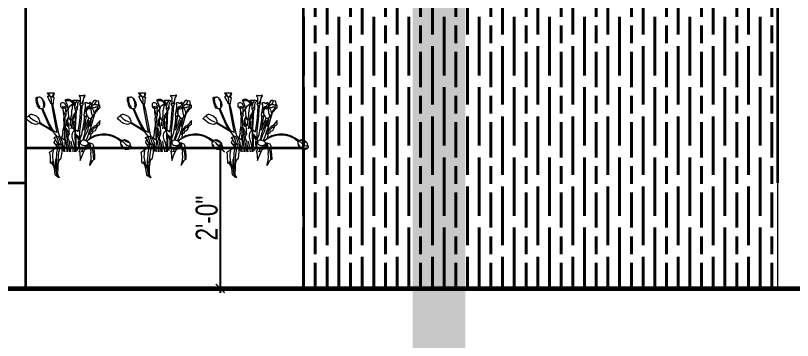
# Model space of a CAD drawing. Header units: inches. Extents: x 3365147 to 3374664, y 1380917 to 1384908.
# Drawn here: x 3370655.9 to 3370788.6, y 1381777.7 to 1381833.1 of the extents above; entities that cross this region are included whole.
import ezdxf

# ---------------------------------------------------------------- set-up
doc = ezdxf.new("R2010")
doc.units = ezdxf.units.IN
doc.header["$LTSCALE"] = 18
doc.header["$MEASUREMENT"] = 0
doc.header["$PDSIZE"] = -1
for name, color, linetype, lineweight in [('ELEVATION-00_BC', 241, 'Continuous', 60), ('ELEVATION-01_BC', 6, 'Continuous', 40), ('ELEVATION-02_BC', 5, 'Continuous', 35), ('LEVEL-00 DIM_BC', 3, 'Continuous', 9), ('PLANTER FLOWER-02_BC', 240, 'Continuous', 9), ('PLANTER FLOWER-03_BC', 191, 'Continuous', 9), ('PLANTER FLOWER-04_BC', 170, 'Continuous', 9), ('PLANTER-00_BC', 96, 'Continuous', 5), ('TEXT ARROW_BC', 4, 'Continuous', 13), ('WALL-PARAPET HATCH_BC', 4, 'Continuous', 5)]:
    doc.layers.add(name, color=color, linetype=linetype, lineweight=lineweight)
doc.styles.add('BC_ROOM _DIM', font='swisscl.ttf')
doc.dimstyles.new('BC-RD1', dxfattribs={"dimtxt": 5, "dimasz": 2, "dimexe": 4.5, "dimexo": 0, "dimgap": 0.5, "dimtad": 1, "dimzin": 3, "dimdsep": 46, "dimlunit": 4, "dimtxsty": 'BC_ROOM _DIM', "dimblk": 'ARCHTICK', "dimcen": 0, "dimdle": 1, "dimse1": 1, "dimse2": 1, "dimclrd": 252, "dimclre": 4, "dimclrt": 256, "dimadec": 0, "dimazin": 0, "dimtfac": 0.5, "dimtix": 1, "dimtofl": 0, "dimtmove": 2, "dimatfit": 3, "dimfxl": 0, "dimfrac": 1, "dimtolj": 1, "dimtzin": 1, "dimarcsym": 0})

# ---------------------------------------------------------------- blocks, each defined once
blk = doc.blocks.new('ARCHTICK')
at = {"color": 0, "const_width": 0.15}
blk.add_lwpolyline([(-0.5, -0.5), (0.5, 0.5)], dxfattribs=at)
blk = doc.blocks.new('*D1771')
at = {"layer": 'Defpoints', "color": 0, "transparency": 16777216}
for p in [(3370688.31, 1381810.55), (3370688.31, 1381786.55), (3370690.84, 1381786.55)]:
    blk.add_point(p, dxfattribs=at)
at = {"layer": 'LEVEL-00 DIM_BC', "color": 252, "lineweight": -2, "transparency": 16777216}
blk.add_line((3370690.84, 1381811.3), (3370690.84, 1381785.8), dxfattribs=at)
at = {"layer": 'LEVEL-00 DIM_BC', "color": 252, "lineweight": -2, "transparency": 16777216, "xscale": 1.5, "yscale": 1.5, "zscale": 1.5}
for p, rotation in [((3370690.84, 1381810.55), 90), ((3370690.84, 1381786.55), 270)]:
    blk.add_blockref('ARCHTICK', p, dxfattribs=dict(at, rotation=rotation))
at = {"layer": 'LEVEL-00 DIM_BC', "transparency": 16777216, "insert": (3370688.54, 1381798.55), "char_height": 3.75, "attachment_point": 5, "rotation": 90, "style": 'BC_ROOM _DIM'}
blk.add_mtext('\\A1;2\'-0"', dxfattribs=at)
blk = doc.blocks.new('_ArchTick')
at = {"color": 0, "linetype": 'ByBlock', "const_width": 0.15}
blk.add_lwpolyline([(-0.5, -0.5), (0.5, 0.5)], dxfattribs=at)
blk = doc.blocks.new('PLANTER-02_BC')
for points in [[(-7.18, 9.74), (-7.25, 9.81), (-7.4, 9.81), (-7.59, 9.86), (-7.84, 10), (-8.04, 10.26), (-8.16, 10.45), (-8.25, 10.77), (-8.36, 11.23), (-8.48, 11.71), (-8.49, 12.22), (-8.36, 12.45), (-8.27, 12.48), (-8.05, 12.45), (-7.86, 12.5), (-7.74, 12.57), (-7.66, 12.56), (-7.53, 12.49), (-7.24, 12.29), (-7.07, 12.17), (-6.99, 12.02), (-6.79, 11.59), (-6.59, 11.14), (-6.53, 10.62), (-6.67, 10.18), (-6.91, 9.91), (-6.97, 9.85), (-7.15, 9.8), (-7.25, 9.81)], [(-5.45, 12.76), (-5.52, 12.89), (-5.7, 13.09), (-5.9, 13.34), (-5.9, 13.4), (-5.88, 13.44), (-5.6, 13.44), (-4.92, 13.45), (-4.55, 13.44), (-4.44, 13.45), (-4.37, 13.41), (-4.44, 13.09), (-4.62, 12.57)], [(-4.62, 10.97), (-4.86, 10.98), (-5.04, 11.03), (-5.16, 11.22), (-5.37, 11.63), (-5.57, 12), (-5.76, 12.37), (-5.81, 12.61), (-5.8, 12.72), (-5.71, 12.75), (-5.64, 12.77), (-5.35, 12.72), (-4.93, 12.57), (-4.62, 12.46), (-4.49, 12.45), (-4.48, 12.49), (-4.52, 12.56), (-4.62, 12.57)], [(-4.49, 12.45), (-4.41, 12.38), (-4.39, 12.26), (-4.47, 12.09), (-4.52, 11.93), (-4.56, 11.5), (-4.62, 11.08), (-4.62, 10.97)], [(1.33, 12.75), (1.32, 12.7), (1.53, 12.52), (1.59, 12.36), (1.58, 11.13), (1.48, 10.98), (1.4, 10.85), (1.54, 10.62), (1.73, 10.43), (1.89, 10.5), (1.98, 10.49), (2.02, 10.55), (2.15, 10.71), (2.21, 10.83), (2.23, 11.22), (2.3, 11.76), (2.39, 12.26), (2.61, 12.6), (2.69, 12.87), (2.64, 12.95), (2.54, 12.92), (2.4, 12.82), (2.19, 12.74), (1.98, 12.76), (1.71, 12.79), (1.49, 12.81), (1.4, 12.82), (1.33, 12.75)], [(-2.12, 8.06), (-1.98, 8.01), (-1.9, 7.97), (-1.76, 8.07), (-1.7, 8.19), (-1.63, 8.44), (-1.66, 8.67), (-1.66, 8.8), (-1.7, 9.41), (-1.69, 9.89), (-1.55, 10.32), (-1.54, 10.44), (-1.68, 10.59), (-1.8, 10.76), (-1.83, 10.97), (-1.88, 11.01), (-2.05, 11.12), (-2.22, 11.18), (-2.62, 11.16), (-2.74, 11.13), (-2.88, 10.96), (-2.9, 10.75), (-2.88, 10.32), (-2.72, 10.08), (-2.47, 9.97), (-2.43, 10.04), (-2.36, 10.08), (-2.26, 10.05), (-2.08, 10), (-1.87, 10.03), (-1.82, 10.09), (-1.71, 10.18), (-1.61, 10.3), (-1.55, 10.38)], [(-1.91, 11.82), (-1.52, 11.11), (-1.29, 10.42), (-1.21, 9.67), (-1.11, 8.06), (-0.96, 7.5), (-0.74, 7.32), (-0.58, 7.53), (-0.53, 7.77), (-0.38, 8.24), (-0.36, 8.72), (-0.33, 9.42), (-0.21, 9.87), (-0.15, 10.39), (0.12, 10.83), (0.26, 10.89), (0.26, 11.08), (0.12, 11.23), (-0.15, 11.41), (-0.36, 11.58), (-0.61, 11.76), (-0.92, 11.92), (-1.26, 11.94), (-1.52, 11.94), (-1.91, 11.82), (-1.74, 11.74), (-1.49, 11.76), (-1.26, 11.78), (-0.99, 11.76), (-0.81, 11.75), (-0.44, 11.6), (-0.25, 11.5)], [(-0.15, 11.65), (0.11, 11.45), (0.19, 11.25), (0.26, 11.08), (0.26, 10.89), (0.26, 10.75), (0.28, 10.16), (0.32, 9.75), (0.44, 9.61), (0.6, 9.5), (0.72, 9.48), (0.8, 9.54), (0.95, 9.77), (0.97, 9.93), (1, 10.68), (1.05, 11.1), (1.18, 11.34), (1.4, 11.57), (1.39, 11.64), (1.17, 11.72), (0.92, 11.72), (0.73, 11.72), (0.42, 11.7), (0.09, 11.71), (-0.07, 11.69), (-0.14, 11.7), (-0.15, 11.65)], [(3.12, 8.34), (3, 8.33), (2.93, 8.19), (2.75, 8.07), (2.63, 8.07), (2.55, 8.19), (2.5, 8.3), (2.47, 8.53), (2.53, 8.85), (2.7, 9.71), (2.77, 10.22), (2.78, 10.71), (2.67, 10.92), (2.58, 11.09), (2.65, 11.18), (2.77, 11.26), (3.06, 11.26), (3.31, 11.11), (3.7, 11.13), (3.75, 11.25), (3.75, 11.34), (3.81, 11.34), (3.86, 11.29), (3.92, 11.17), (4.02, 11.1), (4.02, 10.98), (3.96, 10.89), (3.82, 10.77), (3.71, 10.61), (3.63, 10.48), (3.56, 10.37), (3.54, 10.34)], [(4.08, 10.07), (4.12, 10.27), (4.15, 10.61), (4.35, 11.18), (4.64, 11.59), (4.8, 11.79), (5.03, 11.76), (5.25, 11.61), (5.44, 11.7), (5.63, 11.66), (5.71, 11.43), (5.73, 10.97), (5.72, 10.8), (5.9, 10.75), (6.03, 10.61), (5.99, 10.57), (5.99, 10.28), (6.01, 10.06), (5.95, 9.94), (5.63, 9.74), (5.1, 9.14), (4.86, 8.67), (4.83, 8.62)], [(5.97, 10.68), (5.95, 10.56), (5.83, 10.57), (5.86, 10.43), (5.7, 10.47), (5.57, 10.31), (5.42, 10.17), (5.28, 10.16), (5.03, 10.22), (4.94, 10.11), (4.87, 10.02), (4.62, 10.06), (4.48, 10.06), (4.35, 9.99), (4.24, 10.1), (4.11, 10.1)], [(5.73, 10.77), (5.67, 10.74), (5.61, 10.71), (5.57, 10.69), (5.53, 10.68), (5.5, 10.67), (5.47, 10.66), (5.44, 10.66), (5.42, 10.66), (5.4, 10.66), (5.38, 10.66), (5.36, 10.67), (5.35, 10.67), (5.33, 10.68), (5.32, 10.68), (5.31, 10.69), (5.3, 10.69), (5.29, 10.7), (5.28, 10.7), (5.27, 10.71), (5.26, 10.71), (5.25, 10.72), (5.24, 10.72), (5.23, 10.73), (5.22, 10.73), (5.21, 10.74), (5.2, 10.74), (5.18, 10.74), (5.17, 10.75), (5.16, 10.75), (5.14, 10.75), (5.13, 10.75), (5.11, 10.75), (5.1, 10.75), (5.09, 10.75), (5.08, 10.75), (5.07, 10.76), (5.06, 10.76), (5.05, 10.76), (5.04, 10.76), (5.03, 10.77), (5.01, 10.77), (5, 10.78), (4.99, 10.78), (4.98, 10.79), (4.97, 10.8), (4.96, 10.8), (4.95, 10.8), (4.93, 10.81), (4.92, 10.81), (4.91, 10.81), (4.9, 10.8), (4.89, 10.8), (4.88, 10.8), (4.87, 10.79), (4.85, 10.78), (4.84, 10.78), (4.83, 10.77), (4.82, 10.77), (4.8, 10.76), (4.79, 10.76), (4.77, 10.75), (4.76, 10.75), (4.74, 10.74), (4.72, 10.73), (4.7, 10.73), (4.67, 10.72), (4.65, 10.71), (4.62, 10.7), (4.6, 10.69), (4.57, 10.69), (4.55, 10.68), (4.53, 10.67), (4.51, 10.66), (4.49, 10.65), (4.47, 10.65), (4.46, 10.64), (4.44, 10.63), (4.43, 10.62), (4.42, 10.61), (4.41, 10.6), (4.41, 10.59), (4.4, 10.58), (4.4, 10.57), (4.39, 10.56), (4.39, 10.54), (4.38, 10.53), (4.38, 10.52), (4.37, 10.51), (4.36, 10.49), (4.35, 10.48), (4.34, 10.47), (4.33, 10.46), (4.32, 10.45), (4.31, 10.43), (4.3, 10.42), (4.29, 10.41), (4.28, 10.41), (4.27, 10.4), (4.26, 10.39), (4.25, 10.38), (4.24, 10.37), (4.23, 10.36), (4.22, 10.36), (4.21, 10.35), (4.2, 10.34), (4.19, 10.33), (4.18, 10.33), (4.17, 10.32), (4.16, 10.33), (4.15, 10.34), (4.15, 10.35), (4.15, 10.38)], [(-2.47, 9.97), (-2.39, 9.97), (-2.37, 9.88), (-2.36, 9.63), (-2.32, 9.03), (-2.26, 8.41), (-2.18, 8.27), (-2.13, 8.1), (-2.12, 8.06)], [(3.42, 10.34), (3.06, 10.21), (2.9, 9.91), (2.74, 9.38), (2.83, 8.79), (3.14, 8.29), (3.48, 7.73), (3.56, 7.69), (3.91, 7.69), (4.16, 7.82), (4.43, 8.07), (4.56, 8.22), (4.76, 8.51), (4.83, 8.61), (4.76, 9.02), (4.7, 9.31), (4.56, 9.61), (4.4, 9.85), (4.15, 10.03), (3.98, 10.06), (3.8, 10.18), (3.62, 10.3), (3.42, 10.34)], [(3.87, 9.99), (3.71, 9.79), (3.6, 9.75), (3.43, 9.85), (3.22, 9.91), (3.02, 9.91), (3.02, 9.91), (2.87, 9.81)], [(3.04, 9.95), (3.34, 10.09), (3.44, 10.23)], [(3.87, 10.07), (3.68, 10.1), (3.5, 10.19)], [(3.87, 9.99), (3.96, 10.06)], [(4.04, 9.95), (4.02, 9.86), (4.01, 9.77), (4.01, 9.69), (4.01, 9.63), (4.01, 9.56), (4.02, 9.5), (4.03, 9.44), (4.05, 9.38), (4.06, 9.32), (4.07, 9.26), (4.07, 9.19), (4.08, 9.12), (4.09, 9.06), (4.1, 9), (4.1, 8.94), (4.11, 8.89), (4.11, 8.84), (4.12, 8.8), (4.13, 8.76), (4.13, 8.73), (4.14, 8.7), (4.15, 8.67), (4.15, 8.65), (4.16, 8.63), (4.17, 8.61), (4.19, 8.58), (4.2, 8.56), (4.21, 8.54), (4.23, 8.51), (4.24, 8.48), (4.25, 8.45), (4.27, 8.41), (4.28, 8.37), (4.29, 8.33), (4.3, 8.28), (4.31, 8.23), (4.31, 8.18), (4.3, 8.13), (4.29, 8.08), (4.27, 8.03)], [(-7.82, 6.54), (-7.97, 6.51), (-8.09, 6.4), (-8.17, 6.35), (-8.3, 6.33), (-8.55, 6.28), (-8.83, 6.3), (-9.41, 6.51), (-9.77, 6.73), (-10.1, 7), (-10.49, 7.31), (-10.77, 7.56), (-10.78, 7.62), (-10.66, 7.78), (-10.59, 7.88), (-10.47, 8.02), (-10.31, 8.04), (-10.22, 8.16), (-10.13, 8.32), (-10, 8.45), (-9.81, 8.48), (-9.64, 8.56), (-9.5, 8.58), (-9.27, 8.55), (-8.49, 8.2), (-8.08, 7.83), (-7.85, 7.47), (-7.7, 7.09), (-7.72, 6.95), (-7.72, 6.85), (-7.66, 6.79), (-7.73, 6.76), (-7.77, 6.65), (-7.79, 6.59), (-7.9, 6.53)], [(1.62, 2.21), (1.6, 2.04), (1.58, 1.9), (1.42, 1.78), (1.36, 1.6), (1.36, 1.34), (1.43, 1.08), (1.64, 0.83), (1.94, 0.73), (2.14, 0.69), (2.46, 0.69), (2.73, 0.69), (2.89, 0.85), (3.06, 0.83), (3.44, 0.86), (3.69, 0.94), (3.76, 1.05), (3.77, 1.13), (3.87, 1.22), (3.92, 1.31), (3.91, 1.57), (3.79, 1.74), (3.58, 1.89), (3.44, 2.05), (3.31, 2.16), (3.21, 2.31), (3.12, 2.38), (3.01, 2.46), (2.87, 2.5), (2.6, 2.6), (2.36, 2.7), (2.14, 2.7), (1.91, 2.62), (1.79, 2.48), (1.73, 2.44), (1.69, 2.3), (1.6, 2.26), (1.62, 2.21)], [(3.38, 2.11), (3.41, 1.85), (3.51, 1.67), (3.59, 1.66), (3.61, 1.53), (3.68, 1.52), (3.66, 1.36), (3.62, 1.25), (3.65, 1.19), (3.62, 1.12), (3.6, 1.06), (3.62, 1), (3.49, 0.98), (3.36, 0.94), (3.25, 0.85), (3.2, 0.83)], [(3.32, 2.02), (3.36, 1.83), (3.29, 1.81), (3.3, 1.66), (3.24, 1.63)], [(10.77, 2.36), (10.73, 1.87), (10.83, 1.51), (11.13, 1.09), (11.47, 0.79), (11.84, 0.64), (12.4, 0.6), (12.59, 0.62), (12.71, 0.71), (12.8, 0.77), (12.9, 0.78), (13.02, 0.84), (13.05, 0.96), (13.13, 1), (13.16, 1.04), (13.18, 1.25), (13.06, 1.46), (12.99, 1.71), (12.99, 1.89), (12.89, 2), (12.67, 2.13), (12.64, 2.29), (12.52, 2.44), (12.3, 2.55), (11.98, 2.69), (11.77, 2.75), (11.62, 2.76), (11.41, 2.67), (11.19, 2.61), (10.96, 2.58), (10.83, 2.52), (10.79, 2.46), (10.77, 2.36)], [(2.9, 0.85), (2.95, 0.91), (2.88, 1.04), (2.82, 1.13), (2.84, 1.21), (2.88, 1.33), (2.84, 1.45), (2.84, 1.48), (2.97, 1.56), (3.13, 1.57), (3.22, 1.6), (3.24, 1.63)]]:
    blk.add_lwpolyline(points)
for points in [[(-8.16, 12.46, 0.173191), (-8.19, 11.34, 0.123035), (-7.71, 10.28, 0.096598), (-7.59, 9.86, 0.096598)], [(10.8, 2.44, 0.068246), (11.1, 2.36, -0.202931), (11.62, 2.06, 0.273528), (12.99, 1.36, 0.273528)], [(11.41, 2.67, -0.214359), (12, 2.44, 0.272116), (12.64, 2.29, 0.272116)], [(10.87, 1.73, 0.310161), (12.36, 0.77, -0.148959), (13.05, 0.96)]]:
    blk.add_lwpolyline(points, format="xyb")
for centre, radius, start, end in [((-4.23, 13.95), 1.59, 198.6375, 235.158), ((-7.41, 11.67), 2.47, 346.9509, 23.1035), ((-6.25, 13.5), 1.75, 330.1283, 358.2929), ((4.75, 11.44), 2.57, 149.0878, 175.4777), ((-9.19, 10.74), 2.44, 348.1594, 35.1712), ((-1.33, 9.98), 1.68, 30.5971, 102.6348), ((0.19, 9.41), 1.42, 106.8079, 169.4309), ((1.69, 10.69), 1.26, 130.8026, 185.9819), ((1.48, 11.64), 0.71, 283.3159, 0.4284), ((3.88, 11.87), 1.39, 308.4868, 349.9623), ((-2.19, 10.81), 0.516, 226.6444, 314.9454), ((-0.48, 9.66), 1.81, 187.5138, 222.8779), ((0.26, 10.5), 0.659, 281.0227, 355.2794), ((4.11, 9.06), 1.17, 140.5134, 195.1742), ((6.9, 8.24), 2.14, 122.5742, 161.3933), ((-6.98, 10.78), 4.09, 218.8775, 254.7929), ((2.64, 2.88), 1.44, 222.5239, 271.7358), ((3.1, 1.35), 0.246, 197.5624, 285.894), ((2.97, 1.29), 0.322, 311.1485, 59.619), ((3, 1.38), 0.412, 306.8138, 43.4911)]:
    blk.add_arc(centre, radius, start, end)
at = {"layer": 'PLANTER-00_BC', "linetype": 'ByBlock'}
for p, q in [((-1.84, 7.65), (-1.9, 7.97)), ((-1.75, 5.44), (-1.84, 7.65)), ((-1.65, 4.78), (-1.75, 5.44)), ((-1.43, 3.14), (-1.65, 4.78)), ((-1.24, 2.22), (-1.43, 3.14)), ((-0.99, 0.93), (-1.24, 2.22)), ((-0.79, 0), (-0.99, 0.93)), ((1.46, 0), (1.28, 0))]:
    blk.add_line(p, q, dxfattribs=at)
for points in [[(-4.99, 11.01), (-4.75, 9.58), (-3.99, 5.48), (-3.74, 4.43), (-4.08, 4.56), (-4.49, 4.81), (-5.47, 6.49), (-6.2, 8.03), (-6.96, 9.83)], [(-3.01, 3.39), (-3.23, 3.87), (-3.67, 5.92), (-4.34, 9.45), (-4.62, 10.49), (-4.62, 10.97)], [(-7.18, 9.74), (-6.33, 7.75), (-5.47, 5.89), (-4.21, 4.02), (-3.78, 3.48)], [(-1.62, 9.11), (-1.37, 9.42), (-1.21, 9.67)], [(0.47, 9.07), (-0.04, 8.28), (-0.23, 7.5), (-0.45, 7.24), (-0.51, 7.12)], [(0.44, 9.61), (0.47, 9.07), (0.47, 8.25), (0.21, 5.16), (0.37, 4.56), (0.37, 3.33), (0.44, 2.29), (0.37, 1.02), (0.27, 0)], [(0.62, 0), (0.66, 0.9), (0.66, 3.39), (0.5, 4.59), (0.53, 5.32), (0.72, 9.48)], [(0.53, 5), (0.85, 4.78), (1.13, 4.59), (1.42, 6.55), (1.54, 7.84), (1.73, 10.43)], [(1.98, 10.49), (1.76, 7.46), (1.42, 4.72), (1.42, 4.02), (1.38, 3.04), (1.51, 2.82), (1.92, 3.96), (2.05, 4.4), (2.46, 6.8), (2.55, 7.43), (2.55, 8.19)], [(-2.12, 8.06), (-2.25, 7.56), (-2.19, 6.52), (-2.19, 5.92), (-2.03, 4.5), (-1.97, 4.28), (-1.9, 3.61), (-1.91, 3.03)], [(-1.11, 8.06), (-1.52, 7.18), (-1.52, 6.2), (-1.3, 5.76), (-1.21, 6.01), (-1.14, 6.52)], [(-1.14, 6.52), (-1.21, 7.12), (-1.11, 8.06)], [(-0.67, 5.92), (-0.58, 7.53)], [(-0.45, 5.25), (-0.26, 6.36), (-0.2, 6.93), (-0.07, 7.12), (-0.07, 7.4), (0.34, 8.19), (0.47, 8.25)], [(0.4, 8.63), (0.28, 8.44), (0.44, 8.51)], [(3.63, 7.12), (2.65, 4.53), (2.36, 3.52), (2.65, 3.61), (3.28, 4.84), (3.5, 5.95), (3.69, 6.64), (3.63, 7.12)], [(2.93, 8.19), (2.62, 6.3), (2.43, 4.94), (3.03, 6.36), (3.31, 7.18), (3.56, 7.68)], [(3.12, 2.38), (3.5, 2.82), (3.94, 3.3), (4.04, 3.96), (4.04, 4.18), (4.48, 4.34), (4.54, 4.72), (5.05, 4.88), (5.24, 5.22), (5.3, 5.41), (5.46, 5.66), (5.49, 5.92), (6.06, 6.33), (6.06, 6.67), (6.06, 6.99), (6.09, 7.12), (5.08, 5.98), (4.95, 5.92), (4.73, 5.85), (3.63, 4.62), (3.25, 3.45), (2.87, 2.6)], [(3.91, 7.56), (3.75, 5.79), (4.13, 7.31), (4.16, 7.81)], [(4.83, 8.6), (4.51, 7.59), (3.91, 5.41)], [(-4.68, 4.69), (-5.91, 5.42), (-6.92, 6.02), (-7.82, 6.54)], [(-7.66, 6.79), (-6.92, 6.25), (-6.23, 5.89), (-4.95, 5.12)], [(-2.19, 5.92), (-2.44, 4.65), (-2.41, 4.24), (-2.6, 3.45), (-2.66, 3.3), (-3.01, 3.39)], [(-1.68, 5.57), (-1.43, 4.91), (-1.27, 4.46), (-1.43, 3.71)], [(-1.11, 6.45), (-0.99, 4.65), (-0.96, 4.05), (-1.24, 3.49), (-1.27, 3.11), (-0.96, 2.48), (-0.77, 1.34), (-0.7, 0.23), (-0.58, 0)], [(0.37, 1.02), (0.15, 2.07), (-0.13, 2.79), (-0.26, 3.39), (-0.26, 3.93), (-0.13, 4.53), (0.21, 4.81), (0.21, 5.16), (-0.1, 5.32), (0.02, 6.2), (0.09, 6.93), (-0.29, 6.23)], [(-0.04, 5.57), (0.12, 5.35)], [(3.91, 5.41), (3.63, 4.62)], [(-3.47, 1.68), (-3.85, 2.37), (-4.03, 2.82), (-4.13, 3), (-4.31, 3.08), (-4.46, 3.13), (-4.23, 3.36), (-3.9, 3.51), (-3.78, 3.48), (-3.62, 3.61), (-3.42, 3.54), (-3.14, 2.87), (-2.8, 1.73)], [(-2.03, 4.5), (-2.06, 3.33), (-2.06, 2.98), (-1.97, 3.01), (-1.93, 3.11)], [(0.63, 3.96), (1, 3.58), (1.26, 3.2), (1.57, 2.63), (1.73, 2.44)], [(0.91, 0.36), (1.16, 0.9), (1.26, 1.21), (1.19, 1.81), (1.19, 2.38), (1.26, 2.63), (1.07, 3.11), (0.72, 3.58), (0.63, 3.61)], [(2.65, 3.61), (2.43, 2.98), (2.36, 2.7)], [(-3.6, 1.15), (-4, 1.65), (-4.34, 2.14), (-4.21, 2.54), (-4.03, 2.82)], [(-3.15, 1.66), (-3.37, 2.26), (-3.52, 2.94), (-3.75, 3.26), (-3.9, 3.51)], [(-3.01, 3.39), (-2.74, 2.87), (-2.43, 2.06), (-2.36, 1.75)], [(-1.9, 2.79), (-2.13, 2.79), (-2.34, 2.9), (-2.45, 3.01), (-2.45, 3.14), (-2.61, 3.21), (-2.66, 3.3)], [(-1.9, 2.79), (-1.93, 1.69), (-2.03, 1.21), (-2.14, 0.95)], [(-1.43, 0), (-1.43, 0.55), (-1.43, 1.09), (-1.65, 2.38), (-1.93, 3.11)], [(0, 0), (-0.07, 0.46), (-0.26, 1.28), (-0.45, 2.44)], [(1.6, 2.26), (1.45, 2.44), (1.32, 2.29), (1.38, 1.88), (1.42, 1.78)], [(1.46, 0), (1.59, -1.96), (2.25, -0.26), (2.56, 0.43), (2.76, 0.6), (3.83, 0.86), (4.01, 0.17), (3.98, -0.16), (3.93, -0.36), (4.01, -1.1), (3.96, -1.86), (3.7, -2.85), (3.76, -3.11), (4.42, -1.94), (4.49, -1.89), (4.59, -1.81), (4.65, -1.68), (4.82, -1.63), (4.9, -1.61), (4.87, -0.57), (4.72, 0.65), (4.67, 1.21), (4.59, 1.49), (4.44, 1.77), (3.81, 2), (3.5, 2.1)], [(2.36, 3.52), (2.24, 3.04), (2.14, 2.7)], [(-1.82, 0), (-2.02, 0.6), (-2.25, 1.29), (-2.32, 1.5), (-2.36, 1.75), (-2.53, 1.75), (-2.63, 1.38), (-2.65, 0), (-2.86, -1.44), (-2.94, -1.63), (-3.15, -1.71), (-3.3, -1.96), (-3.51, -2.76), (-3.53, -3.63), (-3.59, -5.05), (-3.19, -5.89), (-3.49, -5.72), (-3.91, -5.43), (-4.11, -5.18), (-4.3, -3.76), (-4.45, -3.24), (-4.8, -2.63), (-4.97, -2.42), (-5.03, -2.51), (-5.03, -2.61), (-5.16, -2.53), (-5.2, -2.26), (-5.22, -1.21), (-5.28, -0.52), (-5.41, -0.17), (-5.39, -0.02), (-4.28, 0.71), (-3.65, 1.08)], [(-3.42, 1.6), (-3.62, 1.65), (-3.83, 1.68), (-3.93, 1.71), (-4, 1.65)], [(-2.53, 1.75), (-2.8, 1.73), (-2.99, 1.67), (-3.32, 1.65), (-3.4, 1.58), (-3.61, 0.94), (-3.84, -0.23), (-3.91, -1.88), (-3.8, -3.3), (-3.88, -4.72), (-3.8, -5.22), (-3.7, -5.58)], [(-2.12, 0), (-2.4, 0.54), (-2.61, 0.87)], [(-1.18, 0), (-1.33, 0.55), (-1.43, 1.09)], [(1.64, 0.83), (1.42, 0.23), (1.28, 0)], [(2.08, 0.61), (1.95, 0.17), (1.79, 0.01)], [(2.05, 0.17), (2.33, 0.14)], [(4.65, -1.68), (4.62, -1.05), (4.49, 0.12), (4.29, 0.71), (3.98, 1.06)], [(-3.88, -1.51), (-4.05, -1.76), (-4.05, -2.09), (-4.05, -3.63), (-3.88, -4.72)]]:
    blk.add_lwpolyline(points, dxfattribs=at)
for centre, radius, start, end in [((7.45, 2.12), 4.23, 121.3597, 154.5045), ((6.93, -2.08), 5.92, 49.2894, 130.5673), ((6.93, -2.08), 6.13, 49.2894, 119.777), ((0.05, -0.91), 4.79, 166.0992, 199.6726), ((9.21, -2.22), 12.73, 163.3351, 182.4312), ((-6.16, -3.85), 2.07, 5.0137, 53.0131)]:
    blk.add_arc(centre, radius, start, end, dxfattribs=at)
blk = doc.blocks.new('*D1840')
at = {"layer": 'Defpoints', "color": 0, "transparency": 16777216}
for p in [(3370697.32, 1381906.55), (3370657.65, 1381804.55), (3370816.72, 1381804.55)]:
    blk.add_point(p, dxfattribs=at)
at = {"layer": 'LEVEL-00 DIM_BC', "color": 252, "lineweight": -2, "transparency": 16777216}
blk.add_line((3370816.72, 1381907.3), (3370816.72, 1381803.8), dxfattribs=at)
at = {"layer": 'LEVEL-00 DIM_BC', "color": 252, "lineweight": -2, "transparency": 16777216, "xscale": 1.5, "yscale": 1.5, "zscale": 1.5}
for p, rotation in [((3370816.72, 1381906.55), 90), ((3370816.72, 1381804.55), 270)]:
    blk.add_blockref('ARCHTICK', p, dxfattribs=dict(at, rotation=rotation))
at = {"layer": 'LEVEL-00 DIM_BC', "transparency": 16777216, "insert": (3370814.42, 1381855.55), "char_height": 3.75, "attachment_point": 5, "rotation": 90, "style": 'BC_ROOM _DIM'}
blk.add_mtext('\\A1;8\'-6"', dxfattribs=at)

msp = doc.modelspace()

# ---------------------------------------------------------------- hatches: boundary and pattern name
at = {"layer": 'ELEVATION-01_BC', "transparency": 33554687}
h = msp.add_hatch(dxfattribs=at)
h.set_pattern_fill('GOST_WOOD', color=256)
h.set_pattern_definition([(90, (-4990.916, -1369.0854), (6, -4e-16), [10, -2]), (90, (-4988.916, -1371.0854), (6, -4e-16), [6, -1.5, 3, -1.5]), (90, (-4986.916, -1374.0854), (6, -4e-16), [10, -2])])
h.paths.add_polyline_path([(3370705.08347, 1381906.55187), (3370786.08347, 1381906.55187), (3370786.08347, 1381786.55187), (3370705.08347, 1381786.55187)])
at = {"layer": 'WALL-PARAPET HATCH_BC'}
h = msp.add_hatch(dxfattribs=at)
h.set_pattern_fill('ANSI33', color=256, scale=24)
h.set_pattern_definition([(45, (-978.0464, 0), (-4.242640687, 4.242640687), []), (45, (-973.804, 0), (-4.242640687, 4.242640687), [3, -1.5])])
h.paths.add_polyline_path([(3371002.71229, 1382035.67532), (3370981.2349, 1382035.67532), (3370981.2349, 1382026.67532), (3370993.71229, 1382026.67532), (3370993.71229, 1381541.13674), (3370865.27673, 1381541.13673), (3370865.27673, 1381505.11688), (3370732.7123, 1381505.11688), (3370732.71285, 1381881.17889), (3370865.27563, 1381881.23152), (3370865.27667, 1382046.17532), (3370922.46229, 1382046.17532), (3370922.46229, 1382026.67532), (3370951.2349, 1382026.67532), (3370951.2349, 1382035.67532), (3370931.46229, 1382035.67532), (3370931.46229, 1382055.17532), (3370856.27673, 1382055.17532), (3370856.27568, 1381890.22795), (3370723.71286, 1381890.17532), (3370723.71228, 1381496.11688), (3370874.27673, 1381496.11688), (3370874.27673, 1381532.13673), (3371002.71229, 1381532.13674)])

# ---------------------------------------------------------------- linework, layer by layer
at = {"layer": 'ELEVATION-00_BC', "transparency": 33554687}
msp.add_line((3370453.24769, 1381786.55187), (3370795.08347, 1381786.55187), dxfattribs=at)
at = {"layer": 'ELEVATION-02_BC', "transparency": 33554687}
for p, q in [((3370657.64792, 1381786.55187), (3370657.64792, 1381960.55187)), ((3370786.08347, 1381960.55187), (3370786.08347, 1381804.55187)), ((3370705.08347, 1381804.55187), (3370705.08347, 1381906.55187)), ((3370657.64792, 1381810.55187), (3370705.08347, 1381810.55187)), ((3370705.08347, 1381810.55187), (3370705.08347, 1381786.55187)), ((3370516.08347, 1381804.55187), (3370657.64792, 1381804.55187))]:
    msp.add_line(p, q, dxfattribs=at)
at = {"layer": 'TEXT ARROW_BC'}
msp.add_lwpolyline([(3370705.08347, 1381906.55187), (3370786.08347, 1381906.55187), (3370786.08347, 1381786.55187), (3370705.08347, 1381786.55187)], close=True, dxfattribs=at)

# ---------------------------------------------------------------- block references
at = {"layer": 'PLANTER FLOWER-02_BC', "transparency": 33554687, "xscale": 0.75, "yscale": 0.75, "zscale": 0.75}
msp.add_blockref('PLANTER-02_BC', (3370665.73654, 1381809.84542), dxfattribs=at)
at = {"layer": 'PLANTER FLOWER-03_BC', "transparency": 33554687, "xscale": 0.75, "yscale": 0.75, "zscale": 0.75}
msp.add_blockref('PLANTER-02_BC', (3370681.3657, 1381809.84542), dxfattribs=at)
at = {"layer": 'PLANTER FLOWER-04_BC', "transparency": 33554687, "xscale": 0.75, "yscale": 0.75, "zscale": 0.75}
msp.add_blockref('PLANTER-02_BC', (3370696.02606, 1381809.84542), dxfattribs=at)

# ---------------------------------------------------------------- dimensions: what is measured, and where the dimension line sits
at = {"layer": 'LEVEL-00 DIM_BC', "transparency": 33554687}
dim = msp.add_linear_dim(base=(3370816.71983, 1381804.55187), p1=(3370697.32148, 1381906.55187), p2=(3370657.64792, 1381804.55187), angle=90, dimstyle='BC-RD1', override={"dimscale": 0.75, "dimpost": '\\X'}, dxfattribs=at)
dim.commit()
dim.dimension.update_dxf_attribs({"geometry": '*D1840', "text_midpoint": (3370814.42437, 1381855.55187)})
dim = msp.add_aligned_dim(p1=(3370688.30502, 1381810.55187), p2=(3370688.30502, 1381786.55187), distance=2.53051, dimstyle='BC-RD1', override={"dimscale": 0.75, "dimpost": '\\X'}, dxfattribs=at)
dim.commit()
dim.dimension.update_dxf_attribs({"geometry": '*D1771', "text_midpoint": (3370688.54007, 1381798.55187)})

doc.saveas('drawing.dxf')
